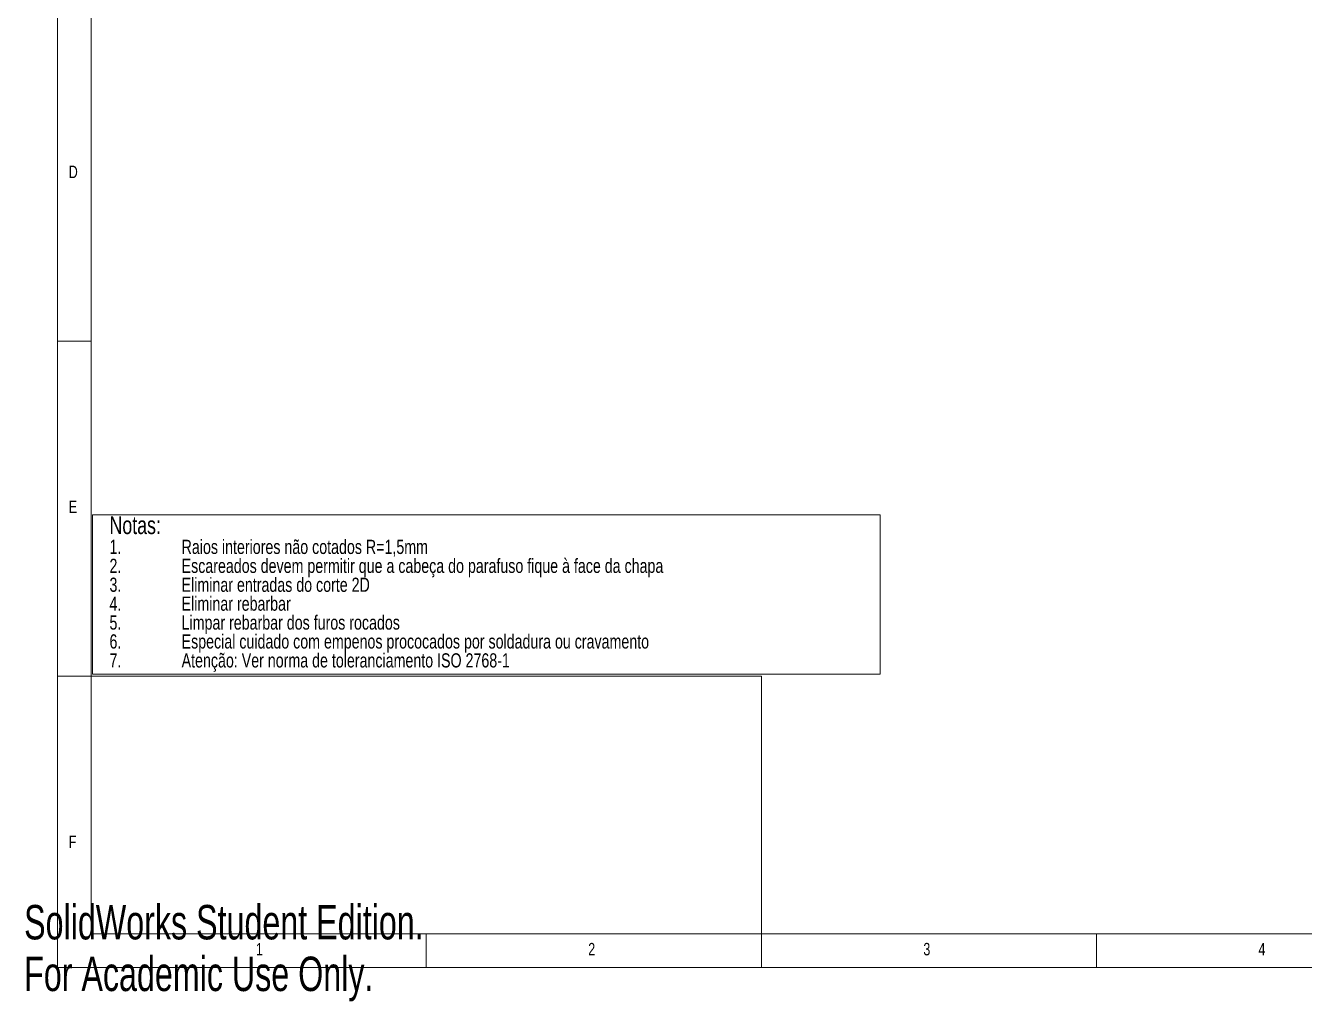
# Model space of a CAD drawing. Header units: millimetres. Extents: x 0 to 415, y 0 to 292.
# Drawn here: x 0.2 to 191, y -0.1 to 145.6 of the extents above; entities that cross this region are included whole.
import ezdxf

# ---------------------------------------------------------------- set-up
doc = ezdxf.new("R2010")
doc.units = ezdxf.units.MM
doc.styles.add('SLDTEXTSTYLE0', font='TXT', dxfattribs={"width": 0.75})
doc.styles.add('SLDTEXTSTYLE5', font='TXT', dxfattribs={"width": 0.7})

# ---------------------------------------------------------------- blocks, each defined once
blk = doc.blocks.new('SW_NOTE_0')
at = {"color": 0, "linetype": 'Continuous', "lineweight": 0}
for p, q in [((-2.55, -20.13), (-2.55, 3.64)), ((-2.55, 3.64), (114.96, 3.64)), ((114.96, 3.64), (114.96, -20.13)), ((114.96, -20.13), (-2.55, -20.13))]:
    blk.add_line(p, q, dxfattribs=at)
at = {"color": 0, "linetype": 'Continuous', "lineweight": 0, "attachment_point": 1, "style": 'SLDTEXTSTYLE0'}
for s, insert, char_height in [('Notas:', (0, 3.41), 2.646), ('Raios interiores não cotados R=1,5mm', (10.76, -0.09), 2.1167), ('1.', (0, -0.09), 2.117), ('2.', (0, -2.92), 2.117), ('Escareados devem permitir que a cabeça do parafuso fique à face da chapa', (10.76, -2.92), 2.1167), ('3.', (0, -5.74), 2.117), ('Eliminar entradas do corte 2D', (10.76, -5.74), 2.1167), ('4.', (0, -8.56), 2.117), ('Eliminar rebarbar', (10.76, -8.56), 2.1167), ('5.', (0, -11.38), 2.117), ('Limpar rebarbar dos furos rocados', (10.76, -11.38), 2.1167), ('6.', (0, -14.2), 2.117), ('Especial cuidado com empenos prococados por soldadura ou cravamento', (10.76, -14.2), 2.1167), ('7.', (0, -17.03), 2.117), ('Atenção: Ver norma de toleranciamento ISO 2768-1', (10.76, -17.03), 2.1167)]:
    blk.add_mtext(s, dxfattribs=dict(at, insert=insert, char_height=char_height))

msp = doc.modelspace()

# ---------------------------------------------------------------- linework, layer by layer
at = {"color": 7, "linetype": 'Continuous', "lineweight": 0}
for p, q in [((5, 292), (5, 5)), ((10, 287), (10, 10)), ((5, 98.5), (10, 98.5)), ((10, 48.5), (5, 48.5)), ((10, 48.5), (110, 48.5)), ((110, 48.5), (110, 10)), ((10, 10), (230, 10)), ((60, 5), (60, 10)), ((110, 10), (110, 5)), ((160, 5), (160, 10)), ((5, 5), (415, 5))]:
    msp.add_line(p, q, dxfattribs=at)

# ---------------------------------------------------------------- block references
msp.add_blockref('SW_NOTE_0', (12.7387, 68.9236), dxfattribs=at)

# ---------------------------------------------------------------- texts
at = {"color": 7, "linetype": 'Continuous', "lineweight": 0, "char_height": 1.8521, "attachment_point": 1, "style": 'SLDTEXTSTYLE0'}
for s, insert in [('D', (6.6667, 124.668)), ('E', (6.6667, 74.668)), ('F', (6.6667, 24.668)), ('1', (34.5833, 8.668)), ('2', (84.1667, 8.668)), ('3', (134.1667, 8.668)), ('4', (184.1667, 8.668))]:
    msp.add_mtext(s, dxfattribs=dict(at, insert=insert))
at = {"color": 7, "linetype": 'Continuous', "char_height": 5.1381, "attachment_point": 1, "style": 'SLDTEXTSTYLE5'}
for s, insert in [('SolidWorks Student Edition.', (0, 14.3305)), ('For Academic Use Only.', (0, 6.6234))]:
    msp.add_mtext(s, dxfattribs=dict(at, insert=insert))

doc.saveas('drawing.dxf')
